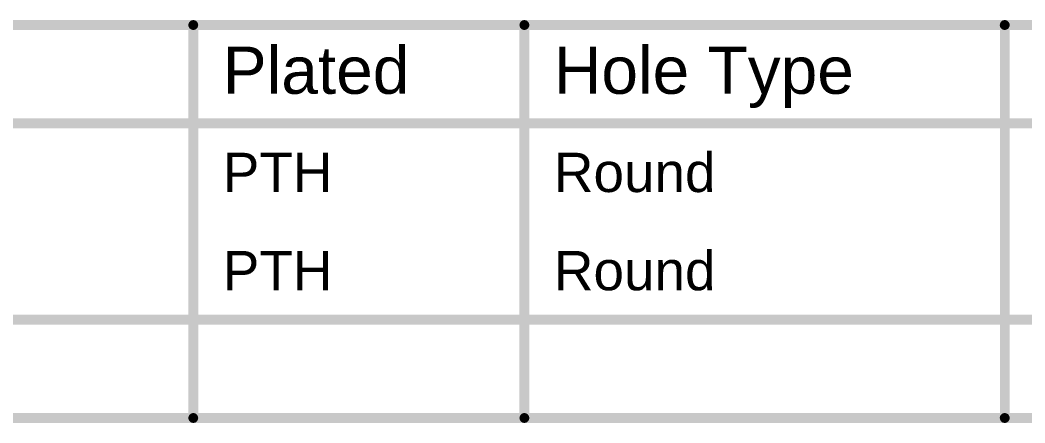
# Model space of a CAD drawing. Header units: inches. Extents: x -10 to 224, y -2 to 82.
# Drawn here: x 53.31 to 92.3, y 65.9 to 81.52 of the extents above; entities that cross this region are included whole.
import ezdxf

# ---------------------------------------------------------------- set-up
doc = ezdxf.new("R2010")
doc.units = ezdxf.units.IN
doc.layers.add('Drill Drawing', color=1, linetype='Continuous')
doc.styles.add('Arial', font='', dxfattribs={"height": 0.2})
doc.styles.get('Arial').set_extended_font_data('Arial')

msp = doc.modelspace()

# ---------------------------------------------------------------- linework, layer by layer
at = {"layer": 'Drill Drawing'}
for points in [[(6.172, 81.332, 0.381, 0.381, 0), (223.79, 81.332, 0.381, 0.381, 0)], [(60.031, 66.092, 0.381, 0.381, 0), (60.031, 81.332, 0.381, 0.381, 0)], [(72.88, 66.092, 0.381, 0.381, 0), (72.88, 81.332, 0.381, 0.381, 0)], [(91.519, 66.092, 0.381, 0.381, 0), (91.519, 81.332, 0.381, 0.381, 0)], [(6.172, 77.522, 0.381, 0.381, 0), (223.79, 77.522, 0.381, 0.381, 0)], [(6.172, 69.902, 0.381, 0.381, 0), (223.79, 69.902, 0.381, 0.381, 0)], [(6.172, 66.092, 0.381, 0.381, 0), (223.79, 66.092, 0.381, 0.381, 0)]]:
    msp.add_lwpolyline(points, format="xyseb", dxfattribs=at)
for points in [[(59.936, 81.332, 0.191, 0.191, 1), (60.126, 81.332, 0.191, 0.191, 1)], [(72.785, 81.332, 0.191, 0.191, 1), (72.975, 81.332, 0.191, 0.191, 1)], [(91.423, 81.332, 0.191, 0.191, 1), (91.614, 81.332, 0.191, 0.191, 1)], [(59.936, 66.092, 0.191, 0.191, 1), (60.126, 66.092, 0.191, 0.191, 1)], [(72.785, 66.092, 0.191, 0.191, 1), (72.975, 66.092, 0.191, 0.191, 1)], [(91.423, 66.092, 0.191, 0.191, 1), (91.614, 66.092, 0.191, 0.191, 1)]]:
    msp.add_lwpolyline(points, format="xyseb", close=True, dxfattribs=at)

# ---------------------------------------------------------------- texts
at = {"layer": 'Drill Drawing', "style": 'Arial'}
for s, height, p in [('Plated', 1.8288, (61.174, 78.665)), ('Hole Type', 1.8288, (74.023, 78.665)), ('Round', 1.524, (74.023, 74.855)), ('PTH', 1.524, (61.174, 74.855)), ('PTH', 1.524, (61.174, 71.045)), ('Round', 1.524, (74.023, 71.045))]:
    msp.add_text(s, height=height, dxfattribs=at).set_placement(p)

doc.saveas('drawing.dxf')
